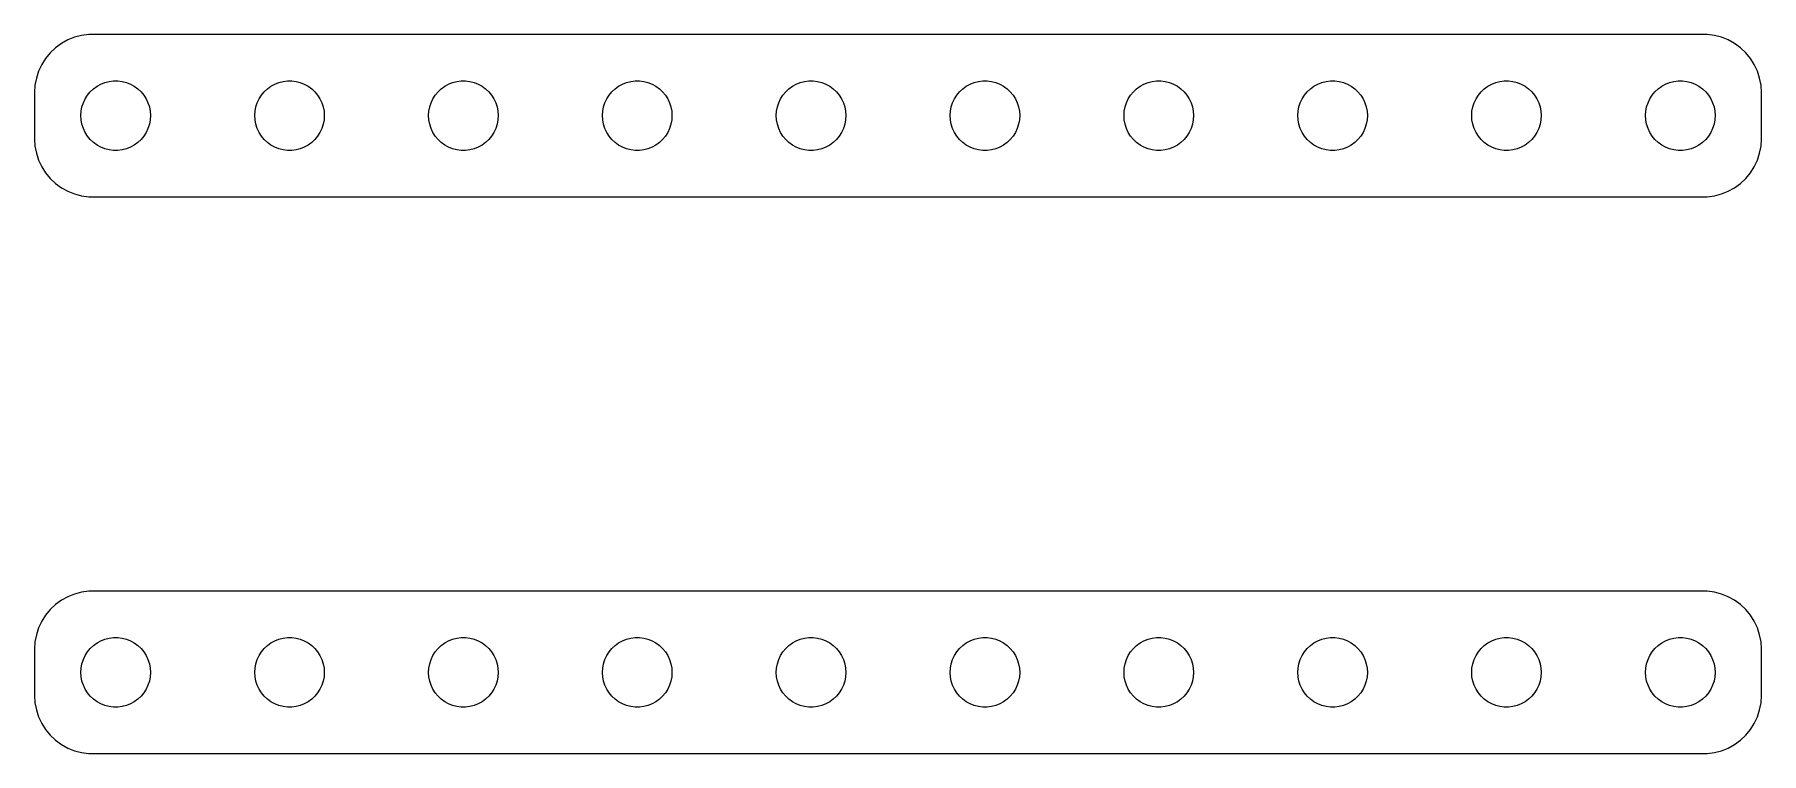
# Model space of a CAD drawing. Header units: metres. Extents: x -37.2 to 37.2, y 20.5 to 51.5.
import ezdxf

# ---------------------------------------------------------------- set-up
doc = ezdxf.new("R2010")
doc.units = ezdxf.units.M

msp = doc.modelspace()

# ---------------------------------------------------------------- linework, layer by layer
for p, q in [((-35.2184, 51.4557), (-35.5225, 51.3776)), ((-34.907, 51.4951), (-35.2184, 51.4557)), ((34.907, 51.4951), (-34.907, 51.4951)), ((35.2184, 51.4557), (34.907, 51.4951)), ((35.5225, 51.3776), (35.2184, 51.4557)), ((-36.5724, 50.7114), (-36.7725, 50.4695)), ((-36.3436, 50.9263), (-36.5724, 50.7114)), ((-36.0896, 51.1108), (-36.3436, 50.9263)), ((-35.8144, 51.2621), (-36.0896, 51.1108)), ((-35.5225, 51.3776), (-35.8144, 51.2621)), ((35.8144, 51.2621), (35.5225, 51.3776)), ((36.0896, 51.1108), (35.8144, 51.2621)), ((36.3436, 50.9263), (36.0896, 51.1108)), ((36.5724, 50.7114), (36.3436, 50.9263)), ((36.7725, 50.4695), (36.5724, 50.7114)), ((-37.0744, 49.9203), (-37.1714, 49.6217)), ((-36.9408, 50.2044), (-37.0744, 49.9203)), ((-36.7725, 50.4695), (-36.9408, 50.2044)), ((36.9408, 50.2044), (36.7725, 50.4695)), ((37.0744, 49.9203), (36.9408, 50.2044)), ((37.1714, 49.6217), (37.0744, 49.9203)), ((-37.2303, 49.3133), (-37.25, 49)), ((-37.1714, 49.6217), (-37.2303, 49.3133)), ((-34.7061, 49.1558), (-34.5537, 49.2665)), ((-34.5537, 49.2665), (-34.3887, 49.3572)), ((-34.3887, 49.3572), (-34.2135, 49.4266)), ((-34.2135, 49.4266), (-34.0311, 49.4734)), ((-34.0311, 49.4734), (-33.8442, 49.497)), ((-33.8442, 49.497), (-33.6558, 49.497)), ((-33.6558, 49.497), (-33.4689, 49.4734)), ((-33.4689, 49.4734), (-33.2865, 49.4266)), ((-33.2865, 49.4266), (-33.1113, 49.3572)), ((-33.1113, 49.3572), (-32.9463, 49.2665)), ((-32.9463, 49.2665), (-32.7939, 49.1558)), ((-27.2061, 49.1558), (-27.0537, 49.2665)), ((-27.0537, 49.2665), (-26.8887, 49.3572)), ((-26.8887, 49.3572), (-26.7135, 49.4266)), ((-26.7135, 49.4266), (-26.5311, 49.4734)), ((-26.5311, 49.4734), (-26.3442, 49.497)), ((-26.3442, 49.497), (-26.1558, 49.497)), ((-26.1558, 49.497), (-25.9689, 49.4734)), ((-25.9689, 49.4734), (-25.7865, 49.4266)), ((-25.7865, 49.4266), (-25.6113, 49.3572)), ((-25.6113, 49.3572), (-25.4463, 49.2665)), ((-25.4463, 49.2665), (-25.2939, 49.1558)), ((-19.7061, 49.1558), (-19.5537, 49.2665)), ((-19.5537, 49.2665), (-19.3887, 49.3572)), ((-19.3887, 49.3572), (-19.2135, 49.4266)), ((-19.2135, 49.4266), (-19.0311, 49.4734)), ((-19.0311, 49.4734), (-18.8442, 49.497)), ((-18.8442, 49.497), (-18.6558, 49.497)), ((-18.6558, 49.497), (-18.4689, 49.4734)), ((-18.4689, 49.4734), (-18.2865, 49.4266)), ((-18.2865, 49.4266), (-18.1113, 49.3572)), ((-18.1113, 49.3572), (-17.9463, 49.2665)), ((-17.9463, 49.2665), (-17.7939, 49.1558)), ((-12.2061, 49.1558), (-12.0537, 49.2665)), ((-12.0537, 49.2665), (-11.8887, 49.3572)), ((-11.8887, 49.3572), (-11.7135, 49.4266)), ((-11.7135, 49.4266), (-11.5311, 49.4734)), ((-11.5311, 49.4734), (-11.3442, 49.497)), ((-11.3442, 49.497), (-11.1558, 49.497)), ((-11.1558, 49.497), (-10.9689, 49.4734)), ((-10.9689, 49.4734), (-10.7865, 49.4266)), ((-10.7865, 49.4266), (-10.6113, 49.3572)), ((-10.6113, 49.3572), (-10.4463, 49.2665)), ((-10.4463, 49.2665), (-10.2939, 49.1558)), ((-4.70613, 49.1558), (-4.55373, 49.2665)), ((-4.55373, 49.2665), (-4.38866, 49.3572)), ((-4.38866, 49.3572), (-4.21352, 49.4266)), ((-4.21352, 49.4266), (-4.03107, 49.4734)), ((-4.03107, 49.4734), (-3.84418, 49.497)), ((-3.84418, 49.497), (-3.65581, 49.497)), ((-3.65581, 49.497), (-3.46892, 49.4734)), ((-3.46892, 49.4734), (-3.28647, 49.4266)), ((-3.28647, 49.4266), (-3.11133, 49.3572)), ((-3.11133, 49.3572), (-2.94626, 49.2665)), ((-2.94626, 49.2665), (-2.79385, 49.1558)), ((2.79385, 49.1558), (2.94626, 49.2665)), ((2.94626, 49.2665), (3.11133, 49.3572)), ((3.11133, 49.3572), (3.28647, 49.4266)), ((3.28647, 49.4266), (3.46892, 49.4734)), ((3.46892, 49.4734), (3.65581, 49.497)), ((3.65581, 49.497), (3.84418, 49.497)), ((3.84418, 49.497), (4.03107, 49.4734)), ((4.03107, 49.4734), (4.21352, 49.4266)), ((4.21352, 49.4266), (4.38866, 49.3572)), ((4.38866, 49.3572), (4.55373, 49.2665)), ((4.55373, 49.2665), (4.70613, 49.1558)), ((10.2939, 49.1558), (10.4463, 49.2665)), ((10.4463, 49.2665), (10.6113, 49.3572)), ((10.6113, 49.3572), (10.7865, 49.4266)), ((10.7865, 49.4266), (10.9689, 49.4734)), ((10.9689, 49.4734), (11.1558, 49.497)), ((11.1558, 49.497), (11.3442, 49.497)), ((11.3442, 49.497), (11.5311, 49.4734)), ((11.5311, 49.4734), (11.7135, 49.4266)), ((11.7135, 49.4266), (11.8887, 49.3572)), ((11.8887, 49.3572), (12.0537, 49.2665)), ((12.0537, 49.2665), (12.2061, 49.1558)), ((17.7939, 49.1558), (17.9463, 49.2665)), ((17.9463, 49.2665), (18.1113, 49.3572)), ((18.1113, 49.3572), (18.2865, 49.4266)), ((18.2865, 49.4266), (18.4689, 49.4734)), ((18.4689, 49.4734), (18.6558, 49.497)), ((18.6558, 49.497), (18.8442, 49.497)), ((18.8442, 49.497), (19.0311, 49.4734)), ((19.0311, 49.4734), (19.2135, 49.4266)), ((19.2135, 49.4266), (19.3887, 49.3572)), ((19.3887, 49.3572), (19.5537, 49.2665)), ((19.5537, 49.2665), (19.7061, 49.1558)), ((25.2939, 49.1558), (25.4463, 49.2665)), ((25.4463, 49.2665), (25.6113, 49.3572)), ((25.6113, 49.3572), (25.7865, 49.4266)), ((25.7865, 49.4266), (25.9689, 49.4734)), ((25.9689, 49.4734), (26.1558, 49.497)), ((26.1558, 49.497), (26.3442, 49.497)), ((26.3442, 49.497), (26.5311, 49.4734)), ((26.5311, 49.4734), (26.7135, 49.4266)), ((26.7135, 49.4266), (26.8887, 49.3572)), ((26.8887, 49.3572), (27.0537, 49.2665)), ((27.0537, 49.2665), (27.2061, 49.1558)), ((32.7939, 49.1558), (32.9463, 49.2665)), ((32.9463, 49.2665), (33.1113, 49.3572)), ((33.1113, 49.3572), (33.2865, 49.4266)), ((33.2865, 49.4266), (33.4689, 49.4734)), ((33.4689, 49.4734), (33.6558, 49.497)), ((33.6558, 49.497), (33.8442, 49.497)), ((33.8442, 49.497), (34.0311, 49.4734)), ((34.0311, 49.4734), (34.2135, 49.4266)), ((34.2135, 49.4266), (34.3887, 49.3572)), ((34.3887, 49.3572), (34.5537, 49.2665)), ((34.5537, 49.2665), (34.7061, 49.1558)), ((37.2303, 49.3133), (37.1714, 49.6217)), ((37.25, 49), (37.2303, 49.3133)), ((-37.25, 49), (-37.25, 47)), ((-35.2029, 48.373), (-35.1447, 48.5522)), ((-35.1447, 48.5522), (-35.0645, 48.7226)), ((-35.0645, 48.7226), (-34.9635, 48.8817)), ((-34.9635, 48.8817), (-34.8434, 49.0268)), ((-34.8434, 49.0268), (-34.7061, 49.1558)), ((-32.7939, 49.1558), (-32.6565, 49.0268)), ((-32.6565, 49.0268), (-32.5365, 48.8817)), ((-32.5365, 48.8817), (-32.4355, 48.7226)), ((-32.4355, 48.7226), (-32.3553, 48.5522)), ((-32.3553, 48.5522), (-32.2971, 48.373)), ((-27.7029, 48.373), (-27.6447, 48.5522)), ((-27.6447, 48.5522), (-27.5645, 48.7226)), ((-27.5645, 48.7226), (-27.4635, 48.8817)), ((-27.4635, 48.8817), (-27.3434, 49.0268)), ((-27.3434, 49.0268), (-27.2061, 49.1558)), ((-25.2939, 49.1558), (-25.1565, 49.0268)), ((-25.1565, 49.0268), (-25.0365, 48.8817)), ((-25.0365, 48.8817), (-24.9355, 48.7226)), ((-24.9355, 48.7226), (-24.8553, 48.5522)), ((-24.8553, 48.5522), (-24.7971, 48.373)), ((-20.2029, 48.373), (-20.1447, 48.5522)), ((-20.1447, 48.5522), (-20.0645, 48.7226)), ((-20.0645, 48.7226), (-19.9635, 48.8817)), ((-19.9635, 48.8817), (-19.8434, 49.0268)), ((-19.8434, 49.0268), (-19.7061, 49.1558)), ((-17.7939, 49.1558), (-17.6565, 49.0268)), ((-17.6565, 49.0268), (-17.5365, 48.8817)), ((-17.5365, 48.8817), (-17.4355, 48.7226)), ((-17.4355, 48.7226), (-17.3553, 48.5522)), ((-17.3553, 48.5522), (-17.2971, 48.373)), ((-12.7029, 48.373), (-12.6447, 48.5522)), ((-12.6447, 48.5522), (-12.5645, 48.7226)), ((-12.5645, 48.7226), (-12.4635, 48.8817)), ((-12.4635, 48.8817), (-12.3434, 49.0268)), ((-12.3434, 49.0268), (-12.2061, 49.1558)), ((-10.2939, 49.1558), (-10.1565, 49.0268)), ((-10.1565, 49.0268), (-10.0365, 48.8817)), ((-10.0365, 48.8817), (-9.93553, 48.7226)), ((-9.93553, 48.7226), (-9.85533, 48.5522)), ((-9.85533, 48.5522), (-9.79712, 48.373)), ((-5.20287, 48.373), (-5.14465, 48.5522)), ((-5.14465, 48.5522), (-5.06445, 48.7226)), ((-5.06445, 48.7226), (-4.96352, 48.8817)), ((-4.96352, 48.8817), (-4.84344, 49.0268)), ((-4.84344, 49.0268), (-4.70613, 49.1558)), ((-2.79385, 49.1558), (-2.65654, 49.0268)), ((-2.65654, 49.0268), (-2.53647, 48.8817)), ((-2.53647, 48.8817), (-2.43553, 48.7226)), ((-2.43553, 48.7226), (-2.35533, 48.5522)), ((-2.35533, 48.5522), (-2.29712, 48.373)), ((2.29712, 48.373), (2.35533, 48.5522)), ((2.35533, 48.5522), (2.43553, 48.7226)), ((2.43553, 48.7226), (2.53647, 48.8817)), ((2.53647, 48.8817), (2.65654, 49.0268)), ((2.65654, 49.0268), (2.79385, 49.1558)), ((4.70613, 49.1558), (4.84344, 49.0268)), ((4.84344, 49.0268), (4.96352, 48.8817)), ((4.96352, 48.8817), (5.06445, 48.7226)), ((5.06445, 48.7226), (5.14465, 48.5522)), ((5.14465, 48.5522), (5.20287, 48.373)), ((9.79712, 48.373), (9.85533, 48.5522)), ((9.85533, 48.5522), (9.93553, 48.7226)), ((9.93553, 48.7226), (10.0365, 48.8817)), ((10.0365, 48.8817), (10.1565, 49.0268)), ((10.1565, 49.0268), (10.2939, 49.1558)), ((12.2061, 49.1558), (12.3434, 49.0268)), ((12.3434, 49.0268), (12.4635, 48.8817)), ((12.4635, 48.8817), (12.5645, 48.7226)), ((12.5645, 48.7226), (12.6447, 48.5522)), ((12.6447, 48.5522), (12.7029, 48.373)), ((17.2971, 48.373), (17.3553, 48.5522)), ((17.3553, 48.5522), (17.4355, 48.7226)), ((17.4355, 48.7226), (17.5365, 48.8817)), ((17.5365, 48.8817), (17.6565, 49.0268)), ((17.6565, 49.0268), (17.7939, 49.1558)), ((19.7061, 49.1558), (19.8434, 49.0268)), ((19.8434, 49.0268), (19.9635, 48.8817)), ((19.9635, 48.8817), (20.0645, 48.7226)), ((20.0645, 48.7226), (20.1447, 48.5522)), ((20.1447, 48.5522), (20.2029, 48.373)), ((24.7971, 48.373), (24.8553, 48.5522)), ((24.8553, 48.5522), (24.9355, 48.7226)), ((24.9355, 48.7226), (25.0365, 48.8817)), ((25.0365, 48.8817), (25.1565, 49.0268)), ((25.1565, 49.0268), (25.2939, 49.1558)), ((27.2061, 49.1558), (27.3434, 49.0268)), ((27.3434, 49.0268), (27.4635, 48.8817)), ((27.4635, 48.8817), (27.5645, 48.7226)), ((27.5645, 48.7226), (27.6447, 48.5522)), ((27.6447, 48.5522), (27.7029, 48.373)), ((32.2971, 48.373), (32.3553, 48.5522)), ((32.3553, 48.5522), (32.4355, 48.7226)), ((32.4355, 48.7226), (32.5365, 48.8817)), ((32.5365, 48.8817), (32.6565, 49.0268)), ((32.6565, 49.0268), (32.7939, 49.1558)), ((34.7061, 49.1558), (34.8434, 49.0268)), ((34.8434, 49.0268), (34.9635, 48.8817)), ((34.9635, 48.8817), (35.0645, 48.7226)), ((35.0645, 48.7226), (35.1447, 48.5522)), ((35.1447, 48.5522), (35.2029, 48.373)), ((37.25, 47), (37.25, 49)), ((-35.25, 48), (-35.2382, 48.188)), ((-35.2382, 47.812), (-35.25, 48)), ((-35.2382, 48.188), (-35.2029, 48.373)), ((-35.2029, 47.627), (-35.2382, 47.812)), ((-32.2971, 48.373), (-32.2618, 48.188)), ((-32.2618, 47.812), (-32.2971, 47.627)), ((-32.2618, 48.188), (-32.25, 48)), ((-32.25, 48), (-32.2618, 47.812)), ((-27.75, 48), (-27.7382, 48.188)), ((-27.7382, 47.812), (-27.75, 48)), ((-27.7382, 48.188), (-27.7029, 48.373)), ((-27.7029, 47.627), (-27.7382, 47.812)), ((-24.7971, 48.373), (-24.7618, 48.188)), ((-24.7618, 47.812), (-24.7971, 47.627)), ((-24.7618, 48.188), (-24.75, 48)), ((-24.75, 48), (-24.7618, 47.812)), ((-20.25, 48), (-20.2382, 48.188)), ((-20.2382, 47.812), (-20.25, 48)), ((-20.2382, 48.188), (-20.2029, 48.373)), ((-20.2029, 47.627), (-20.2382, 47.812)), ((-17.2971, 48.373), (-17.2618, 48.188)), ((-17.2618, 47.812), (-17.2971, 47.627)), ((-17.2618, 48.188), (-17.25, 48)), ((-17.25, 48), (-17.2618, 47.812)), ((-12.75, 48), (-12.7382, 48.188)), ((-12.7382, 47.812), (-12.75, 48)), ((-12.7382, 48.188), (-12.7029, 48.373)), ((-12.7029, 47.627), (-12.7382, 47.812)), ((-9.79712, 48.373), (-9.76183, 48.188)), ((-9.76183, 47.812), (-9.79712, 47.627)), ((-9.76183, 48.188), (-9.75, 48)), ((-9.75, 48), (-9.76183, 47.812)), ((-5.25, 48), (-5.23816, 48.188)), ((-5.23816, 47.812), (-5.25, 48)), ((-5.23816, 48.188), (-5.20287, 48.373)), ((-5.20287, 47.627), (-5.23816, 47.812)), ((-2.29712, 48.373), (-2.26183, 48.188)), ((-2.26183, 47.812), (-2.29712, 47.627)), ((-2.26183, 48.188), (-2.25, 48)), ((-2.25, 48), (-2.26183, 47.812)), ((2.25, 48), (2.26183, 48.188)), ((2.26183, 47.812), (2.25, 48)), ((2.26183, 48.188), (2.29712, 48.373)), ((2.29712, 47.627), (2.26183, 47.812)), ((5.20287, 48.373), (5.23816, 48.188)), ((5.23816, 47.812), (5.20287, 47.627)), ((5.23816, 48.188), (5.25, 48)), ((5.25, 48), (5.23816, 47.812)), ((9.75, 48), (9.76183, 48.188)), ((9.76183, 47.812), (9.75, 48)), ((9.76183, 48.188), (9.79712, 48.373)), ((9.79712, 47.627), (9.76183, 47.812)), ((12.7029, 48.373), (12.7382, 48.188)), ((12.7382, 47.812), (12.7029, 47.627)), ((12.7382, 48.188), (12.75, 48)), ((12.75, 48), (12.7382, 47.812)), ((17.25, 48), (17.2618, 48.188)), ((17.2618, 47.812), (17.25, 48)), ((17.2618, 48.188), (17.2971, 48.373)), ((17.2971, 47.627), (17.2618, 47.812)), ((20.2029, 48.373), (20.2382, 48.188)), ((20.2382, 47.812), (20.2029, 47.627)), ((20.2382, 48.188), (20.25, 48)), ((20.25, 48), (20.2382, 47.812)), ((24.75, 48), (24.7618, 48.188)), ((24.7618, 47.812), (24.75, 48)), ((24.7618, 48.188), (24.7971, 48.373)), ((24.7971, 47.627), (24.7618, 47.812)), ((27.7029, 48.373), (27.7382, 48.188)), ((27.7382, 47.812), (27.7029, 47.627)), ((27.7382, 48.188), (27.75, 48)), ((27.75, 48), (27.7382, 47.812)), ((32.25, 48), (32.2618, 48.188)), ((32.2618, 47.812), (32.25, 48)), ((32.2618, 48.188), (32.2971, 48.373)), ((32.2971, 47.627), (32.2618, 47.812)), ((35.2029, 48.373), (35.2382, 48.188)), ((35.2382, 47.812), (35.2029, 47.627)), ((35.2382, 48.188), (35.25, 48)), ((35.25, 48), (35.2382, 47.812)), ((-37.25, 47), (-37.2303, 46.6867)), ((-35.1447, 47.4478), (-35.2029, 47.627)), ((-35.0645, 47.2774), (-35.1447, 47.4478)), ((-34.9635, 47.1183), (-35.0645, 47.2774)), ((-34.8434, 46.9732), (-34.9635, 47.1183)), ((-34.7061, 46.8442), (-34.8434, 46.9732)), ((-32.6565, 46.9732), (-32.7939, 46.8442)), ((-32.5365, 47.1183), (-32.6565, 46.9732)), ((-32.4355, 47.2774), (-32.5365, 47.1183)), ((-32.3553, 47.4478), (-32.4355, 47.2774)), ((-32.2971, 47.627), (-32.3553, 47.4478)), ((-27.6447, 47.4478), (-27.7029, 47.627)), ((-27.5645, 47.2774), (-27.6447, 47.4478)), ((-27.4635, 47.1183), (-27.5645, 47.2774)), ((-27.3434, 46.9732), (-27.4635, 47.1183)), ((-27.2061, 46.8442), (-27.3434, 46.9732)), ((-25.1565, 46.9732), (-25.2939, 46.8442)), ((-25.0365, 47.1183), (-25.1565, 46.9732)), ((-24.9355, 47.2774), (-25.0365, 47.1183)), ((-24.8553, 47.4478), (-24.9355, 47.2774)), ((-24.7971, 47.627), (-24.8553, 47.4478)), ((-20.1447, 47.4478), (-20.2029, 47.627)), ((-20.0645, 47.2774), (-20.1447, 47.4478)), ((-19.9635, 47.1183), (-20.0645, 47.2774)), ((-19.8434, 46.9732), (-19.9635, 47.1183)), ((-19.7061, 46.8442), (-19.8434, 46.9732)), ((-17.6565, 46.9732), (-17.7939, 46.8442)), ((-17.5365, 47.1183), (-17.6565, 46.9732)), ((-17.4355, 47.2774), (-17.5365, 47.1183)), ((-17.3553, 47.4478), (-17.4355, 47.2774)), ((-17.2971, 47.627), (-17.3553, 47.4478)), ((-12.6447, 47.4478), (-12.7029, 47.627)), ((-12.5645, 47.2774), (-12.6447, 47.4478)), ((-12.4635, 47.1183), (-12.5645, 47.2774)), ((-12.3434, 46.9732), (-12.4635, 47.1183)), ((-12.2061, 46.8442), (-12.3434, 46.9732)), ((-10.1565, 46.9732), (-10.2939, 46.8442)), ((-10.0365, 47.1183), (-10.1565, 46.9732)), ((-9.93553, 47.2774), (-10.0365, 47.1183)), ((-9.85533, 47.4478), (-9.93553, 47.2774)), ((-9.79712, 47.627), (-9.85533, 47.4478)), ((-5.14465, 47.4478), (-5.20287, 47.627)), ((-5.06445, 47.2774), (-5.14465, 47.4478)), ((-4.96352, 47.1183), (-5.06445, 47.2774)), ((-4.84344, 46.9732), (-4.96352, 47.1183)), ((-4.70613, 46.8442), (-4.84344, 46.9732)), ((-2.65654, 46.9732), (-2.79385, 46.8442)), ((-2.53647, 47.1183), (-2.65654, 46.9732)), ((-2.43553, 47.2774), (-2.53647, 47.1183)), ((-2.35533, 47.4478), (-2.43553, 47.2774)), ((-2.29712, 47.627), (-2.35533, 47.4478)), ((2.35533, 47.4478), (2.29712, 47.627)), ((2.43553, 47.2774), (2.35533, 47.4478)), ((2.53647, 47.1183), (2.43553, 47.2774)), ((2.65654, 46.9732), (2.53647, 47.1183)), ((2.79385, 46.8442), (2.65654, 46.9732)), ((4.84344, 46.9732), (4.70613, 46.8442)), ((4.96352, 47.1183), (4.84344, 46.9732)), ((5.06445, 47.2774), (4.96352, 47.1183)), ((5.14465, 47.4478), (5.06445, 47.2774)), ((5.20287, 47.627), (5.14465, 47.4478)), ((9.85533, 47.4478), (9.79712, 47.627)), ((9.93553, 47.2774), (9.85533, 47.4478)), ((10.0365, 47.1183), (9.93553, 47.2774)), ((10.1565, 46.9732), (10.0365, 47.1183)), ((10.2939, 46.8442), (10.1565, 46.9732)), ((12.3434, 46.9732), (12.2061, 46.8442)), ((12.4635, 47.1183), (12.3434, 46.9732)), ((12.5645, 47.2774), (12.4635, 47.1183)), ((12.6447, 47.4478), (12.5645, 47.2774)), ((12.7029, 47.627), (12.6447, 47.4478)), ((17.3553, 47.4478), (17.2971, 47.627)), ((17.4355, 47.2774), (17.3553, 47.4478)), ((17.5365, 47.1183), (17.4355, 47.2774)), ((17.6565, 46.9732), (17.5365, 47.1183)), ((17.7939, 46.8442), (17.6565, 46.9732)), ((19.8434, 46.9732), (19.7061, 46.8442)), ((19.9635, 47.1183), (19.8434, 46.9732)), ((20.0645, 47.2774), (19.9635, 47.1183)), ((20.1447, 47.4478), (20.0645, 47.2774)), ((20.2029, 47.627), (20.1447, 47.4478)), ((24.8553, 47.4478), (24.7971, 47.627)), ((24.9355, 47.2774), (24.8553, 47.4478)), ((25.0365, 47.1183), (24.9355, 47.2774)), ((25.1565, 46.9732), (25.0365, 47.1183)), ((25.2939, 46.8442), (25.1565, 46.9732)), ((27.3434, 46.9732), (27.2061, 46.8442)), ((27.4635, 47.1183), (27.3434, 46.9732)), ((27.5645, 47.2774), (27.4635, 47.1183)), ((27.6447, 47.4478), (27.5645, 47.2774)), ((27.7029, 47.627), (27.6447, 47.4478)), ((32.3553, 47.4478), (32.2971, 47.627)), ((32.4355, 47.2774), (32.3553, 47.4478)), ((32.5365, 47.1183), (32.4355, 47.2774)), ((32.6565, 46.9732), (32.5365, 47.1183)), ((32.7939, 46.8442), (32.6565, 46.9732)), ((34.8434, 46.9732), (34.7061, 46.8442)), ((34.9635, 47.1183), (34.8434, 46.9732)), ((35.0645, 47.2774), (34.9635, 47.1183)), ((35.1447, 47.4478), (35.0645, 47.2774)), ((35.2029, 47.627), (35.1447, 47.4478)), ((37.2303, 46.6867), (37.25, 47)), ((-37.2303, 46.6867), (-37.1714, 46.3783)), ((-37.1714, 46.3783), (-37.0744, 46.0797)), ((-34.5537, 46.7335), (-34.7061, 46.8442)), ((-34.3887, 46.6428), (-34.5537, 46.7335)), ((-34.2135, 46.5734), (-34.3887, 46.6428)), ((-34.0311, 46.5266), (-34.2135, 46.5734)), ((-33.8442, 46.503), (-34.0311, 46.5266)), ((-33.6558, 46.503), (-33.8442, 46.503)), ((-33.4689, 46.5266), (-33.6558, 46.503)), ((-33.2865, 46.5734), (-33.4689, 46.5266)), ((-33.1113, 46.6428), (-33.2865, 46.5734)), ((-32.9463, 46.7335), (-33.1113, 46.6428)), ((-32.7939, 46.8442), (-32.9463, 46.7335)), ((-27.0537, 46.7335), (-27.2061, 46.8442)), ((-26.8887, 46.6428), (-27.0537, 46.7335)), ((-26.7135, 46.5734), (-26.8887, 46.6428)), ((-26.5311, 46.5266), (-26.7135, 46.5734)), ((-26.3442, 46.503), (-26.5311, 46.5266)), ((-26.1558, 46.503), (-26.3442, 46.503)), ((-25.9689, 46.5266), (-26.1558, 46.503)), ((-25.7865, 46.5734), (-25.9689, 46.5266)), ((-25.6113, 46.6428), (-25.7865, 46.5734)), ((-25.4463, 46.7335), (-25.6113, 46.6428)), ((-25.2939, 46.8442), (-25.4463, 46.7335)), ((-19.5537, 46.7335), (-19.7061, 46.8442)), ((-19.3887, 46.6428), (-19.5537, 46.7335)), ((-19.2135, 46.5734), (-19.3887, 46.6428)), ((-19.0311, 46.5266), (-19.2135, 46.5734)), ((-18.8442, 46.503), (-19.0311, 46.5266)), ((-18.6558, 46.503), (-18.8442, 46.503)), ((-18.4689, 46.5266), (-18.6558, 46.503)), ((-18.2865, 46.5734), (-18.4689, 46.5266)), ((-18.1113, 46.6428), (-18.2865, 46.5734)), ((-17.9463, 46.7335), (-18.1113, 46.6428)), ((-17.7939, 46.8442), (-17.9463, 46.7335)), ((-12.0537, 46.7335), (-12.2061, 46.8442)), ((-11.8887, 46.6428), (-12.0537, 46.7335)), ((-11.7135, 46.5734), (-11.8887, 46.6428)), ((-11.5311, 46.5266), (-11.7135, 46.5734)), ((-11.3442, 46.503), (-11.5311, 46.5266)), ((-11.1558, 46.503), (-11.3442, 46.503)), ((-10.9689, 46.5266), (-11.1558, 46.503)), ((-10.7865, 46.5734), (-10.9689, 46.5266)), ((-10.6113, 46.6428), (-10.7865, 46.5734)), ((-10.4463, 46.7335), (-10.6113, 46.6428)), ((-10.2939, 46.8442), (-10.4463, 46.7335)), ((-4.55373, 46.7335), (-4.70613, 46.8442)), ((-4.38866, 46.6428), (-4.55373, 46.7335)), ((-4.21352, 46.5734), (-4.38866, 46.6428)), ((-4.03107, 46.5266), (-4.21352, 46.5734)), ((-3.84418, 46.503), (-4.03107, 46.5266)), ((-3.65581, 46.503), (-3.84418, 46.503)), ((-3.46892, 46.5266), (-3.65581, 46.503)), ((-3.28647, 46.5734), (-3.46892, 46.5266)), ((-3.11133, 46.6428), (-3.28647, 46.5734)), ((-2.94626, 46.7335), (-3.11133, 46.6428)), ((-2.79385, 46.8442), (-2.94626, 46.7335)), ((2.94626, 46.7335), (2.79385, 46.8442)), ((3.11133, 46.6428), (2.94626, 46.7335)), ((3.28647, 46.5734), (3.11133, 46.6428)), ((3.46892, 46.5266), (3.28647, 46.5734)), ((3.65581, 46.503), (3.46892, 46.5266)), ((3.84418, 46.503), (3.65581, 46.503)), ((4.03107, 46.5266), (3.84418, 46.503)), ((4.21352, 46.5734), (4.03107, 46.5266)), ((4.38866, 46.6428), (4.21352, 46.5734)), ((4.55373, 46.7335), (4.38866, 46.6428)), ((4.70613, 46.8442), (4.55373, 46.7335)), ((10.4463, 46.7335), (10.2939, 46.8442)), ((10.6113, 46.6428), (10.4463, 46.7335)), ((10.7865, 46.5734), (10.6113, 46.6428)), ((10.9689, 46.5266), (10.7865, 46.5734)), ((11.1558, 46.503), (10.9689, 46.5266)), ((11.3442, 46.503), (11.1558, 46.503)), ((11.5311, 46.5266), (11.3442, 46.503)), ((11.7135, 46.5734), (11.5311, 46.5266)), ((11.8887, 46.6428), (11.7135, 46.5734)), ((12.0537, 46.7335), (11.8887, 46.6428)), ((12.2061, 46.8442), (12.0537, 46.7335)), ((17.9463, 46.7335), (17.7939, 46.8442)), ((18.1113, 46.6428), (17.9463, 46.7335)), ((18.2865, 46.5734), (18.1113, 46.6428)), ((18.4689, 46.5266), (18.2865, 46.5734)), ((18.6558, 46.503), (18.4689, 46.5266)), ((18.8442, 46.503), (18.6558, 46.503)), ((19.0311, 46.5266), (18.8442, 46.503)), ((19.2135, 46.5734), (19.0311, 46.5266)), ((19.3887, 46.6428), (19.2135, 46.5734)), ((19.5537, 46.7335), (19.3887, 46.6428)), ((19.7061, 46.8442), (19.5537, 46.7335)), ((25.4463, 46.7335), (25.2939, 46.8442)), ((25.6113, 46.6428), (25.4463, 46.7335)), ((25.7865, 46.5734), (25.6113, 46.6428)), ((25.9689, 46.5266), (25.7865, 46.5734)), ((26.1558, 46.503), (25.9689, 46.5266)), ((26.3442, 46.503), (26.1558, 46.503)), ((26.5311, 46.5266), (26.3442, 46.503)), ((26.7135, 46.5734), (26.5311, 46.5266)), ((26.8887, 46.6428), (26.7135, 46.5734)), ((27.0537, 46.7335), (26.8887, 46.6428)), ((27.2061, 46.8442), (27.0537, 46.7335)), ((32.9463, 46.7335), (32.7939, 46.8442)), ((33.1113, 46.6428), (32.9463, 46.7335)), ((33.2865, 46.5734), (33.1113, 46.6428)), ((33.4689, 46.5266), (33.2865, 46.5734)), ((33.6558, 46.503), (33.4689, 46.5266)), ((33.8442, 46.503), (33.6558, 46.503)), ((34.0311, 46.5266), (33.8442, 46.503)), ((34.2135, 46.5734), (34.0311, 46.5266)), ((34.3887, 46.6428), (34.2135, 46.5734)), ((34.5537, 46.7335), (34.3887, 46.6428)), ((34.7061, 46.8442), (34.5537, 46.7335)), ((37.0744, 46.0797), (37.1714, 46.3783)), ((37.1714, 46.3783), (37.2303, 46.6867)), ((-37.0744, 46.0797), (-36.9408, 45.7956)), ((-36.9408, 45.7956), (-36.7725, 45.5305)), ((-36.7725, 45.5305), (-36.5724, 45.2886)), ((36.5724, 45.2886), (36.7725, 45.5305)), ((36.7725, 45.5305), (36.9408, 45.7956)), ((36.9408, 45.7956), (37.0744, 46.0797)), ((-36.5724, 45.2886), (-36.3436, 45.0737)), ((-36.3436, 45.0737), (-36.0896, 44.8892)), ((-36.0896, 44.8892), (-35.8144, 44.7379)), ((-35.8144, 44.7379), (-35.5225, 44.6224)), ((35.5225, 44.6224), (35.8144, 44.7379)), ((35.8144, 44.7379), (36.0896, 44.8892)), ((36.0896, 44.8892), (36.3436, 45.0737)), ((36.3436, 45.0737), (36.5724, 45.2886)), ((-35.5225, 44.6224), (-35.2184, 44.5443)), ((-35.2184, 44.5443), (-34.907, 44.5049)), ((-34.907, 44.5049), (34.907, 44.5049)), ((34.907, 44.5049), (35.2184, 44.5443)), ((35.2184, 44.5443), (35.5225, 44.6224)), ((-36.3436, 26.9263), (-36.5724, 26.7114)), ((-36.0896, 27.1108), (-36.3436, 26.9263)), ((-35.8144, 27.2621), (-36.0896, 27.1108)), ((-35.5225, 27.3776), (-35.8144, 27.2621)), ((-35.2184, 27.4557), (-35.5225, 27.3776)), ((-34.907, 27.4951), (-35.2184, 27.4557)), ((34.907, 27.4951), (-34.907, 27.4951)), ((35.2184, 27.4557), (34.907, 27.4951)), ((35.5225, 27.3776), (35.2184, 27.4557)), ((35.8144, 27.2621), (35.5225, 27.3776)), ((36.0896, 27.1108), (35.8144, 27.2621)), ((36.3436, 26.9263), (36.0896, 27.1108)), ((36.5724, 26.7114), (36.3436, 26.9263)), ((-36.9408, 26.2044), (-37.0744, 25.9203)), ((-36.7725, 26.4695), (-36.9408, 26.2044)), ((-36.5724, 26.7114), (-36.7725, 26.4695)), ((36.7725, 26.4695), (36.5724, 26.7114)), ((36.9408, 26.2044), (36.7725, 26.4695)), ((37.0744, 25.9203), (36.9408, 26.2044)), ((-37.1714, 25.6217), (-37.2303, 25.3133)), ((-37.0744, 25.9203), (-37.1714, 25.6217)), ((-34.5537, 25.2665), (-34.3887, 25.3572)), ((-34.3887, 25.3572), (-34.2135, 25.4266)), ((-34.2135, 25.4266), (-34.0311, 25.4734)), ((-34.0311, 25.4734), (-33.8442, 25.497)), ((-33.8442, 25.497), (-33.6558, 25.497)), ((-33.6558, 25.497), (-33.4689, 25.4734)), ((-33.4689, 25.4734), (-33.2865, 25.4266)), ((-33.2865, 25.4266), (-33.1113, 25.3572)), ((-33.1113, 25.3572), (-32.9463, 25.2665)), ((-27.0537, 25.2665), (-26.8887, 25.3572)), ((-26.8887, 25.3572), (-26.7135, 25.4266)), ((-26.7135, 25.4266), (-26.5311, 25.4734)), ((-26.5311, 25.4734), (-26.3442, 25.497)), ((-26.3442, 25.497), (-26.1558, 25.497)), ((-26.1558, 25.497), (-25.9689, 25.4734)), ((-25.9689, 25.4734), (-25.7865, 25.4266)), ((-25.7865, 25.4266), (-25.6113, 25.3572)), ((-25.6113, 25.3572), (-25.4463, 25.2665)), ((-19.5537, 25.2665), (-19.3887, 25.3572)), ((-19.3887, 25.3572), (-19.2135, 25.4266)), ((-19.2135, 25.4266), (-19.0311, 25.4734)), ((-19.0311, 25.4734), (-18.8442, 25.497)), ((-18.8442, 25.497), (-18.6558, 25.497)), ((-18.6558, 25.497), (-18.4689, 25.4734)), ((-18.4689, 25.4734), (-18.2865, 25.4266)), ((-18.2865, 25.4266), (-18.1113, 25.3572)), ((-18.1113, 25.3572), (-17.9463, 25.2665)), ((-12.0537, 25.2665), (-11.8887, 25.3572)), ((-11.8887, 25.3572), (-11.7135, 25.4266)), ((-11.7135, 25.4266), (-11.5311, 25.4734)), ((-11.5311, 25.4734), (-11.3442, 25.497)), ((-11.3442, 25.497), (-11.1558, 25.497)), ((-11.1558, 25.497), (-10.9689, 25.4734)), ((-10.9689, 25.4734), (-10.7865, 25.4266)), ((-10.7865, 25.4266), (-10.6113, 25.3572)), ((-10.6113, 25.3572), (-10.4463, 25.2665)), ((-4.55373, 25.2665), (-4.38866, 25.3572)), ((-4.38866, 25.3572), (-4.21352, 25.4266)), ((-4.21352, 25.4266), (-4.03107, 25.4734)), ((-4.03107, 25.4734), (-3.84418, 25.497)), ((-3.84418, 25.497), (-3.65581, 25.497)), ((-3.65581, 25.497), (-3.46892, 25.4734)), ((-3.46892, 25.4734), (-3.28647, 25.4266)), ((-3.28647, 25.4266), (-3.11133, 25.3572)), ((-3.11133, 25.3572), (-2.94626, 25.2665)), ((2.94626, 25.2665), (3.11133, 25.3572)), ((3.11133, 25.3572), (3.28647, 25.4266)), ((3.28647, 25.4266), (3.46892, 25.4734)), ((3.46892, 25.4734), (3.65581, 25.497)), ((3.65581, 25.497), (3.84418, 25.497)), ((3.84418, 25.497), (4.03107, 25.4734)), ((4.03107, 25.4734), (4.21352, 25.4266)), ((4.21352, 25.4266), (4.38866, 25.3572)), ((4.38866, 25.3572), (4.55373, 25.2665)), ((10.4463, 25.2665), (10.6113, 25.3572)), ((10.6113, 25.3572), (10.7865, 25.4266)), ((10.7865, 25.4266), (10.9689, 25.4734)), ((10.9689, 25.4734), (11.1558, 25.497)), ((11.1558, 25.497), (11.3442, 25.497)), ((11.3442, 25.497), (11.5311, 25.4734)), ((11.5311, 25.4734), (11.7135, 25.4266)), ((11.7135, 25.4266), (11.8887, 25.3572)), ((11.8887, 25.3572), (12.0537, 25.2665)), ((17.9463, 25.2665), (18.1113, 25.3572)), ((18.1113, 25.3572), (18.2865, 25.4266)), ((18.2865, 25.4266), (18.4689, 25.4734)), ((18.4689, 25.4734), (18.6558, 25.497)), ((18.6558, 25.497), (18.8442, 25.497)), ((18.8442, 25.497), (19.0311, 25.4734)), ((19.0311, 25.4734), (19.2135, 25.4266)), ((19.2135, 25.4266), (19.3887, 25.3572)), ((19.3887, 25.3572), (19.5537, 25.2665)), ((25.4463, 25.2665), (25.6113, 25.3572)), ((25.6113, 25.3572), (25.7865, 25.4266)), ((25.7865, 25.4266), (25.9689, 25.4734)), ((25.9689, 25.4734), (26.1558, 25.497)), ((26.1558, 25.497), (26.3442, 25.497)), ((26.3442, 25.497), (26.5311, 25.4734)), ((26.5311, 25.4734), (26.7135, 25.4266)), ((26.7135, 25.4266), (26.8887, 25.3572)), ((26.8887, 25.3572), (27.0537, 25.2665)), ((32.9463, 25.2665), (33.1113, 25.3572)), ((33.1113, 25.3572), (33.2865, 25.4266)), ((33.2865, 25.4266), (33.4689, 25.4734)), ((33.4689, 25.4734), (33.6558, 25.497)), ((33.6558, 25.497), (33.8442, 25.497)), ((33.8442, 25.497), (34.0311, 25.4734)), ((34.0311, 25.4734), (34.2135, 25.4266)), ((34.2135, 25.4266), (34.3887, 25.3572)), ((34.3887, 25.3572), (34.5537, 25.2665)), ((37.1714, 25.6217), (37.0744, 25.9203)), ((37.2303, 25.3133), (37.1714, 25.6217)), ((-37.2303, 25.3133), (-37.25, 25)), ((-37.25, 25), (-37.25, 23)), ((-35.1447, 24.5522), (-35.0645, 24.7226)), ((-35.0645, 24.7226), (-34.9635, 24.8817)), ((-34.9635, 24.8817), (-34.8434, 25.0268)), ((-34.8434, 25.0268), (-34.7061, 25.1558)), ((-34.7061, 25.1558), (-34.5537, 25.2665)), ((-32.9463, 25.2665), (-32.7939, 25.1558)), ((-32.7939, 25.1558), (-32.6565, 25.0268)), ((-32.6565, 25.0268), (-32.5365, 24.8817)), ((-32.5365, 24.8817), (-32.4355, 24.7226)), ((-32.4355, 24.7226), (-32.3553, 24.5522)), ((-27.6447, 24.5522), (-27.5645, 24.7226)), ((-27.5645, 24.7226), (-27.4635, 24.8817)), ((-27.4635, 24.8817), (-27.3434, 25.0268)), ((-27.3434, 25.0268), (-27.2061, 25.1558)), ((-27.2061, 25.1558), (-27.0537, 25.2665)), ((-25.4463, 25.2665), (-25.2939, 25.1558)), ((-25.2939, 25.1558), (-25.1565, 25.0268)), ((-25.1565, 25.0268), (-25.0365, 24.8817)), ((-25.0365, 24.8817), (-24.9355, 24.7226)), ((-24.9355, 24.7226), (-24.8553, 24.5522)), ((-20.1447, 24.5522), (-20.0645, 24.7226)), ((-20.0645, 24.7226), (-19.9635, 24.8817)), ((-19.9635, 24.8817), (-19.8434, 25.0268)), ((-19.8434, 25.0268), (-19.7061, 25.1558)), ((-19.7061, 25.1558), (-19.5537, 25.2665)), ((-17.9463, 25.2665), (-17.7939, 25.1558)), ((-17.7939, 25.1558), (-17.6565, 25.0268)), ((-17.6565, 25.0268), (-17.5365, 24.8817)), ((-17.5365, 24.8817), (-17.4355, 24.7226)), ((-17.4355, 24.7226), (-17.3553, 24.5522)), ((-12.6447, 24.5522), (-12.5645, 24.7226)), ((-12.5645, 24.7226), (-12.4635, 24.8817)), ((-12.4635, 24.8817), (-12.3434, 25.0268)), ((-12.3434, 25.0268), (-12.2061, 25.1558)), ((-12.2061, 25.1558), (-12.0537, 25.2665)), ((-10.4463, 25.2665), (-10.2939, 25.1558)), ((-10.2939, 25.1558), (-10.1565, 25.0268)), ((-10.1565, 25.0268), (-10.0365, 24.8817)), ((-10.0365, 24.8817), (-9.93553, 24.7226)), ((-9.93553, 24.7226), (-9.85533, 24.5522)), ((-5.14465, 24.5522), (-5.06445, 24.7226)), ((-5.06445, 24.7226), (-4.96352, 24.8817)), ((-4.96352, 24.8817), (-4.84344, 25.0268)), ((-4.84344, 25.0268), (-4.70613, 25.1558)), ((-4.70613, 25.1558), (-4.55373, 25.2665)), ((-2.94626, 25.2665), (-2.79385, 25.1558)), ((-2.79385, 25.1558), (-2.65654, 25.0268)), ((-2.65654, 25.0268), (-2.53647, 24.8817)), ((-2.53647, 24.8817), (-2.43553, 24.7226)), ((-2.43553, 24.7226), (-2.35533, 24.5522)), ((2.35533, 24.5522), (2.43553, 24.7226)), ((2.43553, 24.7226), (2.53647, 24.8817)), ((2.53647, 24.8817), (2.65654, 25.0268)), ((2.65654, 25.0268), (2.79385, 25.1558)), ((2.79385, 25.1558), (2.94626, 25.2665)), ((4.55373, 25.2665), (4.70613, 25.1558)), ((4.70613, 25.1558), (4.84344, 25.0268)), ((4.84344, 25.0268), (4.96352, 24.8817)), ((4.96352, 24.8817), (5.06445, 24.7226)), ((5.06445, 24.7226), (5.14465, 24.5522)), ((9.85533, 24.5522), (9.93553, 24.7226)), ((9.93553, 24.7226), (10.0365, 24.8817)), ((10.0365, 24.8817), (10.1565, 25.0268)), ((10.1565, 25.0268), (10.2939, 25.1558)), ((10.2939, 25.1558), (10.4463, 25.2665)), ((12.0537, 25.2665), (12.2061, 25.1558)), ((12.2061, 25.1558), (12.3434, 25.0268)), ((12.3434, 25.0268), (12.4635, 24.8817)), ((12.4635, 24.8817), (12.5645, 24.7226)), ((12.5645, 24.7226), (12.6447, 24.5522)), ((17.3553, 24.5522), (17.4355, 24.7226)), ((17.4355, 24.7226), (17.5365, 24.8817)), ((17.5365, 24.8817), (17.6565, 25.0268)), ((17.6565, 25.0268), (17.7939, 25.1558)), ((17.7939, 25.1558), (17.9463, 25.2665)), ((19.5537, 25.2665), (19.7061, 25.1558)), ((19.7061, 25.1558), (19.8434, 25.0268)), ((19.8434, 25.0268), (19.9635, 24.8817)), ((19.9635, 24.8817), (20.0645, 24.7226)), ((20.0645, 24.7226), (20.1447, 24.5522)), ((24.8553, 24.5522), (24.9355, 24.7226)), ((24.9355, 24.7226), (25.0365, 24.8817)), ((25.0365, 24.8817), (25.1565, 25.0268)), ((25.1565, 25.0268), (25.2939, 25.1558)), ((25.2939, 25.1558), (25.4463, 25.2665)), ((27.0537, 25.2665), (27.2061, 25.1558)), ((27.2061, 25.1558), (27.3434, 25.0268)), ((27.3434, 25.0268), (27.4635, 24.8817)), ((27.4635, 24.8817), (27.5645, 24.7226)), ((27.5645, 24.7226), (27.6447, 24.5522)), ((32.3553, 24.5522), (32.4355, 24.7226)), ((32.4355, 24.7226), (32.5365, 24.8817)), ((32.5365, 24.8817), (32.6565, 25.0268)), ((32.6565, 25.0268), (32.7939, 25.1558)), ((32.7939, 25.1558), (32.9463, 25.2665)), ((34.5537, 25.2665), (34.7061, 25.1558)), ((34.7061, 25.1558), (34.8434, 25.0268)), ((34.8434, 25.0268), (34.9635, 24.8817)), ((34.9635, 24.8817), (35.0645, 24.7226)), ((35.0645, 24.7226), (35.1447, 24.5522)), ((37.25, 25), (37.2303, 25.3133)), ((37.25, 23), (37.25, 25)), ((-35.25, 24), (-35.2382, 24.188)), ((-35.2382, 23.812), (-35.25, 24)), ((-35.2382, 24.188), (-35.2029, 24.373)), ((-35.2029, 24.373), (-35.1447, 24.5522)), ((-32.3553, 24.5522), (-32.2971, 24.373)), ((-32.2971, 24.373), (-32.2618, 24.188)), ((-32.2618, 24.188), (-32.25, 24)), ((-32.25, 24), (-32.2618, 23.812)), ((-27.75, 24), (-27.7382, 24.188)), ((-27.7382, 23.812), (-27.75, 24)), ((-27.7382, 24.188), (-27.7029, 24.373)), ((-27.7029, 24.373), (-27.6447, 24.5522)), ((-24.8553, 24.5522), (-24.7971, 24.373)), ((-24.7971, 24.373), (-24.7618, 24.188)), ((-24.7618, 24.188), (-24.75, 24)), ((-24.75, 24), (-24.7618, 23.812)), ((-20.25, 24), (-20.2382, 24.188)), ((-20.2382, 23.812), (-20.25, 24)), ((-20.2382, 24.188), (-20.2029, 24.373)), ((-20.2029, 24.373), (-20.1447, 24.5522)), ((-17.3553, 24.5522), (-17.2971, 24.373)), ((-17.2971, 24.373), (-17.2618, 24.188)), ((-17.2618, 24.188), (-17.25, 24)), ((-17.25, 24), (-17.2618, 23.812)), ((-12.75, 24), (-12.7382, 24.188)), ((-12.7382, 23.812), (-12.75, 24)), ((-12.7382, 24.188), (-12.7029, 24.373)), ((-12.7029, 24.373), (-12.6447, 24.5522)), ((-9.85533, 24.5522), (-9.79712, 24.373)), ((-9.79712, 24.373), (-9.76183, 24.188)), ((-9.76183, 24.188), (-9.75, 24)), ((-9.75, 24), (-9.76183, 23.812)), ((-5.25, 24), (-5.23816, 24.188)), ((-5.23816, 23.812), (-5.25, 24)), ((-5.23816, 24.188), (-5.20287, 24.373)), ((-5.20287, 24.373), (-5.14465, 24.5522)), ((-2.35533, 24.5522), (-2.29712, 24.373)), ((-2.29712, 24.373), (-2.26183, 24.188)), ((-2.26183, 24.188), (-2.25, 24)), ((-2.25, 24), (-2.26183, 23.812)), ((2.25, 24), (2.26183, 24.188)), ((2.26183, 23.812), (2.25, 24)), ((2.26183, 24.188), (2.29712, 24.373)), ((2.29712, 24.373), (2.35533, 24.5522)), ((5.14465, 24.5522), (5.20287, 24.373)), ((5.20287, 24.373), (5.23816, 24.188)), ((5.23816, 24.188), (5.25, 24)), ((5.25, 24), (5.23816, 23.812)), ((9.75, 24), (9.76183, 24.188)), ((9.76183, 23.812), (9.75, 24)), ((9.76183, 24.188), (9.79712, 24.373)), ((9.79712, 24.373), (9.85533, 24.5522)), ((12.6447, 24.5522), (12.7029, 24.373)), ((12.7029, 24.373), (12.7382, 24.188)), ((12.7382, 24.188), (12.75, 24)), ((12.75, 24), (12.7382, 23.812)), ((17.25, 24), (17.2618, 24.188)), ((17.2618, 23.812), (17.25, 24)), ((17.2618, 24.188), (17.2971, 24.373)), ((17.2971, 24.373), (17.3553, 24.5522)), ((20.1447, 24.5522), (20.2029, 24.373)), ((20.2029, 24.373), (20.2382, 24.188)), ((20.2382, 24.188), (20.25, 24)), ((20.25, 24), (20.2382, 23.812)), ((24.75, 24), (24.7618, 24.188)), ((24.7618, 23.812), (24.75, 24)), ((24.7618, 24.188), (24.7971, 24.373)), ((24.7971, 24.373), (24.8553, 24.5522)), ((27.6447, 24.5522), (27.7029, 24.373)), ((27.7029, 24.373), (27.7382, 24.188)), ((27.7382, 24.188), (27.75, 24)), ((27.75, 24), (27.7382, 23.812)), ((32.25, 24), (32.2618, 24.188)), ((32.2618, 23.812), (32.25, 24)), ((32.2618, 24.188), (32.2971, 24.373)), ((32.2971, 24.373), (32.3553, 24.5522)), ((35.1447, 24.5522), (35.2029, 24.373)), ((35.2029, 24.373), (35.2382, 24.188)), ((35.2382, 24.188), (35.25, 24)), ((35.25, 24), (35.2382, 23.812)), ((-35.2029, 23.627), (-35.2382, 23.812)), ((-35.1447, 23.4478), (-35.2029, 23.627)), ((-35.0645, 23.2774), (-35.1447, 23.4478)), ((-34.9635, 23.1183), (-35.0645, 23.2774)), ((-34.8434, 22.9732), (-34.9635, 23.1183)), ((-32.5365, 23.1183), (-32.6565, 22.9732)), ((-32.4355, 23.2774), (-32.5365, 23.1183)), ((-32.3553, 23.4478), (-32.4355, 23.2774)), ((-32.2971, 23.627), (-32.3553, 23.4478)), ((-32.2618, 23.812), (-32.2971, 23.627)), ((-27.7029, 23.627), (-27.7382, 23.812)), ((-27.6447, 23.4478), (-27.7029, 23.627)), ((-27.5645, 23.2774), (-27.6447, 23.4478)), ((-27.4635, 23.1183), (-27.5645, 23.2774)), ((-27.3434, 22.9732), (-27.4635, 23.1183)), ((-25.0365, 23.1183), (-25.1565, 22.9732)), ((-24.9355, 23.2774), (-25.0365, 23.1183)), ((-24.8553, 23.4478), (-24.9355, 23.2774)), ((-24.7971, 23.627), (-24.8553, 23.4478)), ((-24.7618, 23.812), (-24.7971, 23.627)), ((-20.2029, 23.627), (-20.2382, 23.812)), ((-20.1447, 23.4478), (-20.2029, 23.627)), ((-20.0645, 23.2774), (-20.1447, 23.4478)), ((-19.9635, 23.1183), (-20.0645, 23.2774)), ((-19.8434, 22.9732), (-19.9635, 23.1183)), ((-17.5365, 23.1183), (-17.6565, 22.9732)), ((-17.4355, 23.2774), (-17.5365, 23.1183)), ((-17.3553, 23.4478), (-17.4355, 23.2774)), ((-17.2971, 23.627), (-17.3553, 23.4478)), ((-17.2618, 23.812), (-17.2971, 23.627)), ((-12.7029, 23.627), (-12.7382, 23.812)), ((-12.6447, 23.4478), (-12.7029, 23.627)), ((-12.5645, 23.2774), (-12.6447, 23.4478)), ((-12.4635, 23.1183), (-12.5645, 23.2774)), ((-12.3434, 22.9732), (-12.4635, 23.1183)), ((-10.0365, 23.1183), (-10.1565, 22.9732)), ((-9.93553, 23.2774), (-10.0365, 23.1183)), ((-9.85533, 23.4478), (-9.93553, 23.2774)), ((-9.79712, 23.627), (-9.85533, 23.4478)), ((-9.76183, 23.812), (-9.79712, 23.627)), ((-5.20287, 23.627), (-5.23816, 23.812)), ((-5.14465, 23.4478), (-5.20287, 23.627)), ((-5.06445, 23.2774), (-5.14465, 23.4478)), ((-4.96352, 23.1183), (-5.06445, 23.2774)), ((-4.84344, 22.9732), (-4.96352, 23.1183)), ((-2.53647, 23.1183), (-2.65654, 22.9732)), ((-2.43553, 23.2774), (-2.53647, 23.1183)), ((-2.35533, 23.4478), (-2.43553, 23.2774)), ((-2.29712, 23.627), (-2.35533, 23.4478)), ((-2.26183, 23.812), (-2.29712, 23.627)), ((2.29712, 23.627), (2.26183, 23.812)), ((2.35533, 23.4478), (2.29712, 23.627)), ((2.43553, 23.2774), (2.35533, 23.4478)), ((2.53647, 23.1183), (2.43553, 23.2774)), ((2.65654, 22.9732), (2.53647, 23.1183)), ((4.96352, 23.1183), (4.84344, 22.9732)), ((5.06445, 23.2774), (4.96352, 23.1183)), ((5.14465, 23.4478), (5.06445, 23.2774)), ((5.20287, 23.627), (5.14465, 23.4478)), ((5.23816, 23.812), (5.20287, 23.627)), ((9.79712, 23.627), (9.76183, 23.812)), ((9.85533, 23.4478), (9.79712, 23.627)), ((9.93553, 23.2774), (9.85533, 23.4478)), ((10.0365, 23.1183), (9.93553, 23.2774)), ((10.1565, 22.9732), (10.0365, 23.1183)), ((12.4635, 23.1183), (12.3434, 22.9732)), ((12.5645, 23.2774), (12.4635, 23.1183)), ((12.6447, 23.4478), (12.5645, 23.2774)), ((12.7029, 23.627), (12.6447, 23.4478)), ((12.7382, 23.812), (12.7029, 23.627)), ((17.2971, 23.627), (17.2618, 23.812)), ((17.3553, 23.4478), (17.2971, 23.627)), ((17.4355, 23.2774), (17.3553, 23.4478)), ((17.5365, 23.1183), (17.4355, 23.2774)), ((17.6565, 22.9732), (17.5365, 23.1183)), ((19.9635, 23.1183), (19.8434, 22.9732)), ((20.0645, 23.2774), (19.9635, 23.1183)), ((20.1447, 23.4478), (20.0645, 23.2774)), ((20.2029, 23.627), (20.1447, 23.4478)), ((20.2382, 23.812), (20.2029, 23.627)), ((24.7971, 23.627), (24.7618, 23.812)), ((24.8553, 23.4478), (24.7971, 23.627)), ((24.9355, 23.2774), (24.8553, 23.4478)), ((25.0365, 23.1183), (24.9355, 23.2774)), ((25.1565, 22.9732), (25.0365, 23.1183)), ((27.4635, 23.1183), (27.3434, 22.9732)), ((27.5645, 23.2774), (27.4635, 23.1183)), ((27.6447, 23.4478), (27.5645, 23.2774)), ((27.7029, 23.627), (27.6447, 23.4478)), ((27.7382, 23.812), (27.7029, 23.627)), ((32.2971, 23.627), (32.2618, 23.812)), ((32.3553, 23.4478), (32.2971, 23.627)), ((32.4355, 23.2774), (32.3553, 23.4478)), ((32.5365, 23.1183), (32.4355, 23.2774)), ((32.6565, 22.9732), (32.5365, 23.1183)), ((34.9635, 23.1183), (34.8434, 22.9732)), ((35.0645, 23.2774), (34.9635, 23.1183)), ((35.1447, 23.4478), (35.0645, 23.2774)), ((35.2029, 23.627), (35.1447, 23.4478)), ((35.2382, 23.812), (35.2029, 23.627)), ((-37.25, 23), (-37.2303, 22.6867)), ((-37.2303, 22.6867), (-37.1714, 22.3783)), ((-37.1714, 22.3783), (-37.0744, 22.0797)), ((-34.7061, 22.8442), (-34.8434, 22.9732)), ((-34.5537, 22.7335), (-34.7061, 22.8442)), ((-34.3887, 22.6428), (-34.5537, 22.7335)), ((-34.2135, 22.5734), (-34.3887, 22.6428)), ((-34.0311, 22.5266), (-34.2135, 22.5734)), ((-33.8442, 22.503), (-34.0311, 22.5266)), ((-33.6558, 22.503), (-33.8442, 22.503)), ((-33.4689, 22.5266), (-33.6558, 22.503)), ((-33.2865, 22.5734), (-33.4689, 22.5266)), ((-33.1113, 22.6428), (-33.2865, 22.5734)), ((-32.9463, 22.7335), (-33.1113, 22.6428)), ((-32.7939, 22.8442), (-32.9463, 22.7335)), ((-32.6565, 22.9732), (-32.7939, 22.8442)), ((-27.2061, 22.8442), (-27.3434, 22.9732)), ((-27.0537, 22.7335), (-27.2061, 22.8442)), ((-26.8887, 22.6428), (-27.0537, 22.7335)), ((-26.7135, 22.5734), (-26.8887, 22.6428)), ((-26.5311, 22.5266), (-26.7135, 22.5734)), ((-26.3442, 22.503), (-26.5311, 22.5266)), ((-26.1558, 22.503), (-26.3442, 22.503)), ((-25.9689, 22.5266), (-26.1558, 22.503)), ((-25.7865, 22.5734), (-25.9689, 22.5266)), ((-25.6113, 22.6428), (-25.7865, 22.5734)), ((-25.4463, 22.7335), (-25.6113, 22.6428)), ((-25.2939, 22.8442), (-25.4463, 22.7335)), ((-25.1565, 22.9732), (-25.2939, 22.8442)), ((-19.7061, 22.8442), (-19.8434, 22.9732)), ((-19.5537, 22.7335), (-19.7061, 22.8442)), ((-19.3887, 22.6428), (-19.5537, 22.7335)), ((-19.2135, 22.5734), (-19.3887, 22.6428)), ((-19.0311, 22.5266), (-19.2135, 22.5734)), ((-18.8442, 22.503), (-19.0311, 22.5266)), ((-18.6558, 22.503), (-18.8442, 22.503)), ((-18.4689, 22.5266), (-18.6558, 22.503)), ((-18.2865, 22.5734), (-18.4689, 22.5266)), ((-18.1113, 22.6428), (-18.2865, 22.5734)), ((-17.9463, 22.7335), (-18.1113, 22.6428)), ((-17.7939, 22.8442), (-17.9463, 22.7335)), ((-17.6565, 22.9732), (-17.7939, 22.8442)), ((-12.2061, 22.8442), (-12.3434, 22.9732)), ((-12.0537, 22.7335), (-12.2061, 22.8442)), ((-11.8887, 22.6428), (-12.0537, 22.7335)), ((-11.7135, 22.5734), (-11.8887, 22.6428)), ((-11.5311, 22.5266), (-11.7135, 22.5734)), ((-11.3442, 22.503), (-11.5311, 22.5266)), ((-11.1558, 22.503), (-11.3442, 22.503)), ((-10.9689, 22.5266), (-11.1558, 22.503)), ((-10.7865, 22.5734), (-10.9689, 22.5266)), ((-10.6113, 22.6428), (-10.7865, 22.5734)), ((-10.4463, 22.7335), (-10.6113, 22.6428)), ((-10.2939, 22.8442), (-10.4463, 22.7335)), ((-10.1565, 22.9732), (-10.2939, 22.8442)), ((-4.70613, 22.8442), (-4.84344, 22.9732)), ((-4.55373, 22.7335), (-4.70613, 22.8442)), ((-4.38866, 22.6428), (-4.55373, 22.7335)), ((-4.21352, 22.5734), (-4.38866, 22.6428)), ((-4.03107, 22.5266), (-4.21352, 22.5734)), ((-3.84418, 22.503), (-4.03107, 22.5266)), ((-3.65581, 22.503), (-3.84418, 22.503)), ((-3.46892, 22.5266), (-3.65581, 22.503)), ((-3.28647, 22.5734), (-3.46892, 22.5266)), ((-3.11133, 22.6428), (-3.28647, 22.5734)), ((-2.94626, 22.7335), (-3.11133, 22.6428)), ((-2.79385, 22.8442), (-2.94626, 22.7335)), ((-2.65654, 22.9732), (-2.79385, 22.8442)), ((2.79385, 22.8442), (2.65654, 22.9732)), ((2.94626, 22.7335), (2.79385, 22.8442)), ((3.11133, 22.6428), (2.94626, 22.7335)), ((3.28647, 22.5734), (3.11133, 22.6428)), ((3.46892, 22.5266), (3.28647, 22.5734)), ((3.65581, 22.503), (3.46892, 22.5266)), ((3.84418, 22.503), (3.65581, 22.503)), ((4.03107, 22.5266), (3.84418, 22.503)), ((4.21352, 22.5734), (4.03107, 22.5266)), ((4.38866, 22.6428), (4.21352, 22.5734)), ((4.55373, 22.7335), (4.38866, 22.6428)), ((4.70613, 22.8442), (4.55373, 22.7335)), ((4.84344, 22.9732), (4.70613, 22.8442)), ((10.2939, 22.8442), (10.1565, 22.9732)), ((10.4463, 22.7335), (10.2939, 22.8442)), ((10.6113, 22.6428), (10.4463, 22.7335)), ((10.7865, 22.5734), (10.6113, 22.6428)), ((10.9689, 22.5266), (10.7865, 22.5734)), ((11.1558, 22.503), (10.9689, 22.5266)), ((11.3442, 22.503), (11.1558, 22.503)), ((11.5311, 22.5266), (11.3442, 22.503)), ((11.7135, 22.5734), (11.5311, 22.5266)), ((11.8887, 22.6428), (11.7135, 22.5734)), ((12.0537, 22.7335), (11.8887, 22.6428)), ((12.2061, 22.8442), (12.0537, 22.7335)), ((12.3434, 22.9732), (12.2061, 22.8442)), ((17.7939, 22.8442), (17.6565, 22.9732)), ((17.9463, 22.7335), (17.7939, 22.8442)), ((18.1113, 22.6428), (17.9463, 22.7335)), ((18.2865, 22.5734), (18.1113, 22.6428)), ((18.4689, 22.5266), (18.2865, 22.5734)), ((18.6558, 22.503), (18.4689, 22.5266)), ((18.8442, 22.503), (18.6558, 22.503)), ((19.0311, 22.5266), (18.8442, 22.503)), ((19.2135, 22.5734), (19.0311, 22.5266)), ((19.3887, 22.6428), (19.2135, 22.5734)), ((19.5537, 22.7335), (19.3887, 22.6428)), ((19.7061, 22.8442), (19.5537, 22.7335)), ((19.8434, 22.9732), (19.7061, 22.8442)), ((25.2939, 22.8442), (25.1565, 22.9732)), ((25.4463, 22.7335), (25.2939, 22.8442)), ((25.6113, 22.6428), (25.4463, 22.7335)), ((25.7865, 22.5734), (25.6113, 22.6428)), ((25.9689, 22.5266), (25.7865, 22.5734)), ((26.1558, 22.503), (25.9689, 22.5266)), ((26.3442, 22.503), (26.1558, 22.503)), ((26.5311, 22.5266), (26.3442, 22.503)), ((26.7135, 22.5734), (26.5311, 22.5266)), ((26.8887, 22.6428), (26.7135, 22.5734)), ((27.0537, 22.7335), (26.8887, 22.6428)), ((27.2061, 22.8442), (27.0537, 22.7335)), ((27.3434, 22.9732), (27.2061, 22.8442)), ((32.7939, 22.8442), (32.6565, 22.9732)), ((32.9463, 22.7335), (32.7939, 22.8442)), ((33.1113, 22.6428), (32.9463, 22.7335)), ((33.2865, 22.5734), (33.1113, 22.6428)), ((33.4689, 22.5266), (33.2865, 22.5734)), ((33.6558, 22.503), (33.4689, 22.5266)), ((33.8442, 22.503), (33.6558, 22.503)), ((34.0311, 22.5266), (33.8442, 22.503)), ((34.2135, 22.5734), (34.0311, 22.5266)), ((34.3887, 22.6428), (34.2135, 22.5734)), ((34.5537, 22.7335), (34.3887, 22.6428)), ((34.7061, 22.8442), (34.5537, 22.7335)), ((34.8434, 22.9732), (34.7061, 22.8442)), ((37.0744, 22.0797), (37.1714, 22.3783)), ((37.1714, 22.3783), (37.2303, 22.6867)), ((37.2303, 22.6867), (37.25, 23)), ((-37.0744, 22.0797), (-36.9408, 21.7956)), ((-36.9408, 21.7956), (-36.7725, 21.5305)), ((36.7725, 21.5305), (36.9408, 21.7956)), ((36.9408, 21.7956), (37.0744, 22.0797)), ((-36.7725, 21.5305), (-36.5724, 21.2886)), ((-36.5724, 21.2886), (-36.3436, 21.0737)), ((-36.3436, 21.0737), (-36.0896, 20.8892)), ((-36.0896, 20.8892), (-35.8144, 20.7379)), ((35.8144, 20.7379), (36.0896, 20.8892)), ((36.0896, 20.8892), (36.3436, 21.0737)), ((36.3436, 21.0737), (36.5724, 21.2886)), ((36.5724, 21.2886), (36.7725, 21.5305)), ((-35.8144, 20.7379), (-35.5225, 20.6224)), ((-35.5225, 20.6224), (-35.2184, 20.5443)), ((-35.2184, 20.5443), (-34.907, 20.5049)), ((-34.907, 20.5049), (34.907, 20.5049)), ((34.907, 20.5049), (35.2184, 20.5443)), ((35.2184, 20.5443), (35.5225, 20.6224)), ((35.5225, 20.6224), (35.8144, 20.7379))]:
    msp.add_line(p, q)

doc.saveas('drawing.dxf')
